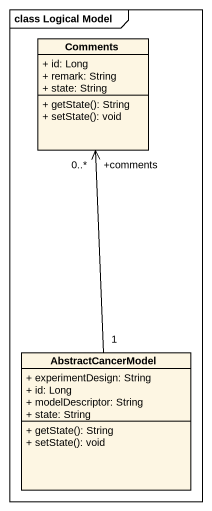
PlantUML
@startuml
mainframe class Logical Model
hide circle
hide empty members
skinparam classAttributeIconSize 0
class Comments {
  + id: Long
  + remark: String
  + state: String
  + getState(): String
  + setState(): void
}
class AbstractCancerModel {
  + experimentDesign: String
  + id: Long
  + modelDescriptor: String
  + state: String
  + getState(): String
  + setState(): void
}
Comments "+comments\n0..*" <-- "1" AbstractCancerModel
@enduml
